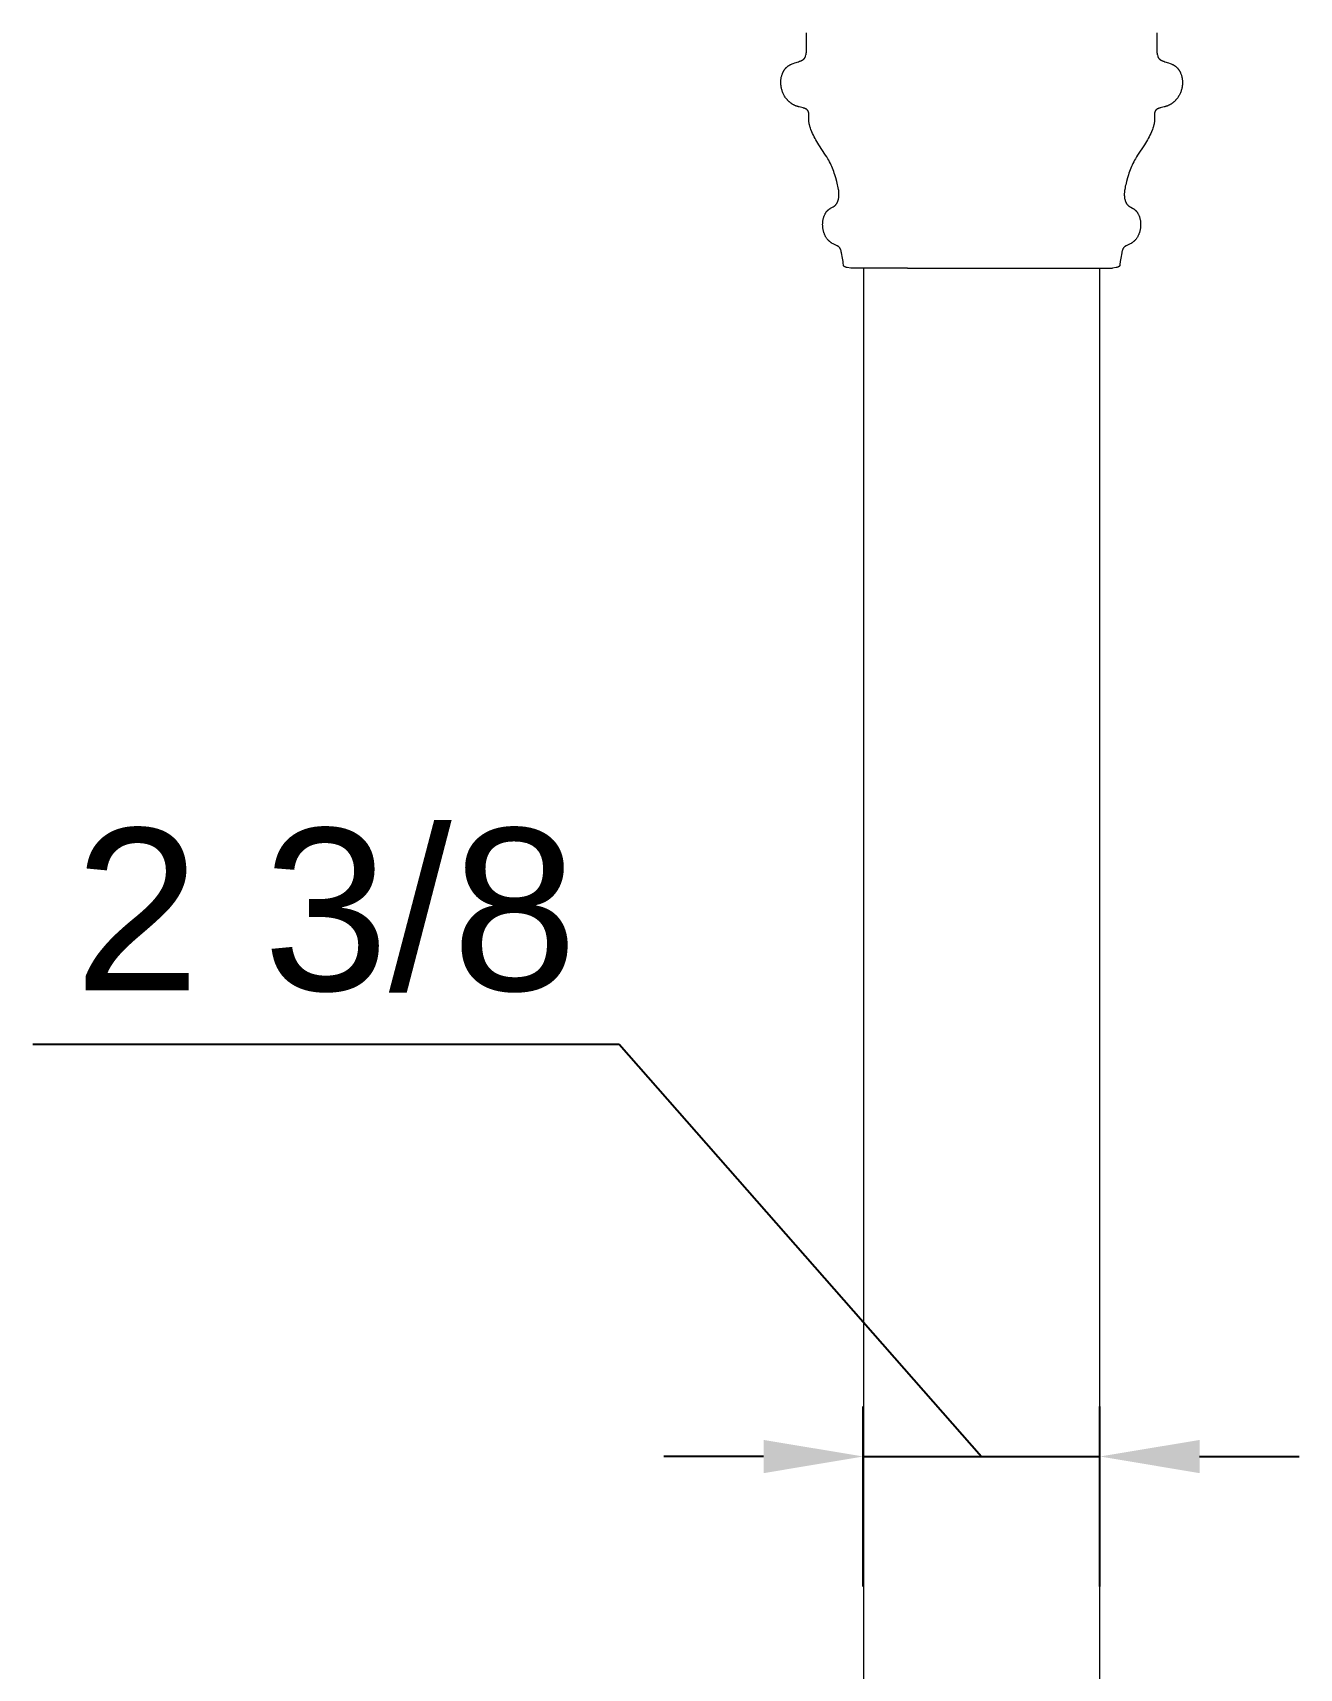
# Model space of a CAD drawing. Header units: inches. Extents: x -13 to 609, y -6 to 131.
# Drawn here: x 72.47 to 85.18, y 87.35 to 103.76 of the extents above; entities that cross this region are included whole.
import ezdxf

# ---------------------------------------------------------------- set-up
doc = ezdxf.new("R2010")
doc.units = ezdxf.units.IN
doc.header["$PDSIZE"] = -1
doc.layers.add('ZANO_R', color=7, linetype='Continuous', lineweight=0)
doc.styles.add('Arial', font='arial.ttf')
doc.styles.get("Standard").update_dxf_attribs({"font": 'ARIALUNI.TTF'})
doc.dimstyles.new('amerykanie', dxfattribs={"dimtxt": 50, "dimasz": 50, "dimexe": 0.5, "dimexo": 0.5, "dimgap": 1, "dimtad": 1, "dimdec": 0, "dimzin": 0, "dimlunit": 5, "dimtxsty": 'Standard', "dimcen": 0.09, "dimclrd": 1, "dimclre": 1, "dimclrt": 1, "dimazin": 0, "dimtfac": 1, "dimtdec": 0, "dimtmove": 0, "dimatfit": 3, "dimfxl": 1, "dimtzin": 0, "dimarcsym": 1})

# ---------------------------------------------------------------- blocks, each defined once
blk = doc.blocks.new('*D437')
at = {"layer": 'Defpoints', "color": 0}
for p in [(83.182, 89.475), (80.808, 87.672), (83.182, 87.672)]:
    blk.add_point(p, dxfattribs=at)
at = {"layer": 'ZANO_R', "color": 1, "lineweight": -2}
for p, q in [((72.474, 93.609), (78.357, 93.609)), ((78.357, 93.609), (81.995, 89.475)), ((80.808, 88.172), (80.808, 89.975)), ((83.182, 88.172), (83.182, 89.975)), ((79.808, 89.475), (78.808, 89.475)), ((80.808, 89.475), (83.182, 89.475)), ((84.182, 89.475), (85.182, 89.475))]:
    blk.add_line(p, q, dxfattribs=at)
at = {"layer": 'ZANO_R', "color": 1}
for points in [[(79.808, 89.308), (79.808, 89.641), (80.808, 89.475)], [(84.182, 89.641), (84.182, 89.308), (83.182, 89.475)]]:
    blk.add_solid(points, dxfattribs=at)
at = {"layer": 'ZANO_R', "color": 1, "insert": (75.416, 94.95), "char_height": 1.625, "attachment_point": 5, "style": 'Arial'}
blk.add_mtext('2 3/8', dxfattribs=at)

msp = doc.modelspace()

# ---------------------------------------------------------------- linework, layer by layer
at = {"layer": 'ZANO_R'}
for p, q in [((80.23786, 103.62481), (80.23655, 103.75513)), ((83.75359, 103.75513), (83.75229, 103.62481)), ((80.22507, 103.51127), (80.22612, 103.51422)), ((80.22612, 103.51422), (80.22791, 103.51987)), ((80.22791, 103.51987), (80.23212, 103.53412)), ((80.23212, 103.53412), (80.23296, 103.5373)), ((80.23296, 103.5373), (80.23372, 103.54042)), ((80.23372, 103.54042), (80.23441, 103.54353)), ((80.23441, 103.54353), (80.23502, 103.54668)), ((80.23502, 103.54668), (80.23557, 103.54991)), ((80.23557, 103.54991), (80.23605, 103.55326)), ((80.23605, 103.55326), (80.23647, 103.5568)), ((80.23647, 103.5568), (80.23683, 103.56055)), ((80.23683, 103.56055), (80.23714, 103.56458)), ((80.23714, 103.56458), (80.23739, 103.56893)), ((80.23739, 103.56893), (80.23775, 103.57876)), ((80.23775, 103.57876), (80.23786, 103.62481)), ((83.75229, 103.62481), (83.7524, 103.57876)), ((83.7524, 103.57876), (83.75275, 103.56893)), ((83.75275, 103.56893), (83.75301, 103.56458)), ((83.75301, 103.56458), (83.75331, 103.56055)), ((83.75331, 103.56055), (83.75367, 103.5568)), ((83.75367, 103.5568), (83.75409, 103.55326)), ((83.75409, 103.55326), (83.75457, 103.54991)), ((83.75457, 103.54991), (83.75512, 103.54668)), ((83.75512, 103.54668), (83.75574, 103.54353)), ((83.75574, 103.54353), (83.75642, 103.54042)), ((83.75642, 103.54042), (83.75719, 103.5373)), ((83.75719, 103.5373), (83.75803, 103.53412)), ((83.75803, 103.53412), (83.76223, 103.51987)), ((83.76223, 103.51987), (83.76402, 103.51422)), ((83.76402, 103.51422), (83.76507, 103.51127)), ((79.99588, 103.34426), (79.99859, 103.35085)), ((79.99859, 103.35085), (80.00003, 103.3541)), ((80.00003, 103.3541), (80.00153, 103.35732)), ((80.00153, 103.35732), (80.00309, 103.36052)), ((80.00309, 103.36052), (80.0047, 103.36368)), ((80.0047, 103.36368), (80.00637, 103.36681)), ((80.00637, 103.36681), (80.0081, 103.36991)), ((80.0081, 103.36991), (80.00989, 103.37297)), ((80.00989, 103.37297), (80.01174, 103.37599)), ((80.01174, 103.37599), (80.01365, 103.37897)), ((80.01365, 103.37897), (80.01561, 103.38192)), ((80.01561, 103.38192), (80.01764, 103.38482)), ((80.01764, 103.38482), (80.01972, 103.38768)), ((80.01972, 103.38768), (80.02187, 103.39049)), ((80.02187, 103.39049), (80.02407, 103.39325)), ((80.02407, 103.39325), (80.02634, 103.39597)), ((80.02634, 103.39597), (80.02867, 103.39864)), ((80.02867, 103.39864), (80.03106, 103.40126)), ((80.03106, 103.40126), (80.0335, 103.40383)), ((80.0335, 103.40383), (80.03601, 103.40634)), ((80.03601, 103.40634), (80.03859, 103.40879)), ((80.03859, 103.40879), (80.04122, 103.41119)), ((80.04122, 103.41119), (80.04392, 103.41353)), ((80.04392, 103.41353), (80.04668, 103.41581)), ((80.04668, 103.41581), (80.0495, 103.41803)), ((80.0495, 103.41803), (80.05238, 103.42018)), ((80.05238, 103.42018), (80.05533, 103.42227)), ((80.05533, 103.42227), (80.05892, 103.42467)), ((80.05892, 103.42467), (80.06259, 103.42698)), ((80.06259, 103.42698), (80.06634, 103.42919)), ((80.06634, 103.42919), (80.07016, 103.43132)), ((80.07016, 103.43132), (80.07406, 103.43338)), ((80.07406, 103.43338), (80.07803, 103.43536)), ((80.07803, 103.43536), (80.08207, 103.43728)), ((80.08207, 103.43728), (80.08618, 103.43913)), ((80.08618, 103.43913), (80.0946, 103.44268)), ((80.0946, 103.44268), (80.10327, 103.44604)), ((80.10327, 103.44604), (80.12132, 103.45242)), ((80.12132, 103.45242), (80.15654, 103.46407)), ((80.15654, 103.46407), (80.16798, 103.46813)), ((80.16798, 103.46813), (80.17412, 103.47046)), ((80.17412, 103.47046), (80.18068, 103.47312)), ((80.18068, 103.47312), (80.18405, 103.47457)), ((80.18405, 103.47457), (80.18744, 103.47611)), ((80.18744, 103.47611), (80.19083, 103.47774)), ((80.19083, 103.47774), (80.1942, 103.47946)), ((80.1942, 103.47946), (80.19751, 103.48127)), ((80.19751, 103.48127), (80.20074, 103.48316)), ((80.20074, 103.48316), (80.20232, 103.48415)), ((80.20232, 103.48415), (80.20386, 103.48515)), ((80.20386, 103.48515), (80.20538, 103.48618)), ((80.20538, 103.48618), (80.20685, 103.48723)), ((80.20685, 103.48723), (80.20829, 103.48831)), ((80.20829, 103.48831), (80.20968, 103.48941)), ((80.20968, 103.48941), (80.21103, 103.49054)), ((80.21103, 103.49054), (80.21232, 103.49168)), ((80.21232, 103.49168), (80.21356, 103.49286)), ((80.21356, 103.49286), (80.21475, 103.49406)), ((80.21475, 103.49406), (80.21532, 103.49466)), ((80.21532, 103.49466), (80.21587, 103.49528)), ((80.21587, 103.49528), (80.21641, 103.4959)), ((80.21641, 103.4959), (80.21694, 103.49652)), ((80.21694, 103.49652), (80.2175, 103.49723)), ((80.2175, 103.49723), (80.21804, 103.49794)), ((80.21804, 103.49794), (80.21856, 103.49865)), ((80.21856, 103.49865), (80.21907, 103.49937)), ((80.21907, 103.49937), (80.21955, 103.5001)), ((80.21955, 103.5001), (80.22002, 103.50083)), ((80.22002, 103.50083), (80.22047, 103.50156)), ((80.22047, 103.50156), (80.22091, 103.5023)), ((80.22091, 103.5023), (80.22174, 103.50379)), ((80.22174, 103.50379), (80.2225, 103.50528)), ((80.2225, 103.50528), (80.22322, 103.50678)), ((80.22322, 103.50678), (80.22388, 103.50828)), ((80.22388, 103.50828), (80.2245, 103.50978)), ((80.2245, 103.50978), (80.22507, 103.51127)), ((83.76507, 103.51127), (83.76565, 103.50978)), ((83.76565, 103.50978), (83.76626, 103.50828)), ((83.76626, 103.50828), (83.76693, 103.50678)), ((83.76693, 103.50678), (83.76764, 103.50528)), ((83.76764, 103.50528), (83.76841, 103.50379)), ((83.76841, 103.50379), (83.76923, 103.5023)), ((83.76923, 103.5023), (83.76967, 103.50156)), ((83.76967, 103.50156), (83.77012, 103.50083)), ((83.77012, 103.50083), (83.77059, 103.5001)), ((83.77059, 103.5001), (83.77108, 103.49937)), ((83.77108, 103.49937), (83.77158, 103.49865)), ((83.77158, 103.49865), (83.7721, 103.49794)), ((83.7721, 103.49794), (83.77264, 103.49723)), ((83.77264, 103.49723), (83.77321, 103.49652)), ((83.77321, 103.49652), (83.77373, 103.4959)), ((83.77373, 103.4959), (83.77427, 103.49528)), ((83.77427, 103.49528), (83.77482, 103.49466)), ((83.77482, 103.49466), (83.77539, 103.49406)), ((83.77539, 103.49406), (83.77658, 103.49286)), ((83.77658, 103.49286), (83.77782, 103.49168)), ((83.77782, 103.49168), (83.77912, 103.49054)), ((83.77912, 103.49054), (83.78046, 103.48941)), ((83.78046, 103.48941), (83.78185, 103.48831)), ((83.78185, 103.48831), (83.78329, 103.48723)), ((83.78329, 103.48723), (83.78477, 103.48618)), ((83.78477, 103.48618), (83.78628, 103.48515)), ((83.78628, 103.48515), (83.78782, 103.48415)), ((83.78782, 103.48415), (83.7894, 103.48316)), ((83.7894, 103.48316), (83.79263, 103.48127)), ((83.79263, 103.48127), (83.79594, 103.47946)), ((83.79594, 103.47946), (83.79931, 103.47774)), ((83.79931, 103.47774), (83.8027, 103.47611)), ((83.8027, 103.47611), (83.8061, 103.47457)), ((83.8061, 103.47457), (83.80947, 103.47312)), ((83.80947, 103.47312), (83.81602, 103.47046)), ((83.81602, 103.47046), (83.82216, 103.46813)), ((83.82216, 103.46813), (83.8336, 103.46407)), ((83.8336, 103.46407), (83.86882, 103.45242)), ((83.86882, 103.45242), (83.88687, 103.44604)), ((83.88687, 103.44604), (83.89554, 103.44268)), ((83.89554, 103.44268), (83.90396, 103.43913)), ((83.90396, 103.43913), (83.90807, 103.43728)), ((83.90807, 103.43728), (83.91211, 103.43536)), ((83.91211, 103.43536), (83.91609, 103.43338)), ((83.91609, 103.43338), (83.91998, 103.43132)), ((83.91998, 103.43132), (83.92381, 103.42919)), ((83.92381, 103.42919), (83.92755, 103.42698)), ((83.92755, 103.42698), (83.93122, 103.42467)), ((83.93122, 103.42467), (83.93481, 103.42227)), ((83.93481, 103.42227), (83.93776, 103.42018)), ((83.93776, 103.42018), (83.94064, 103.41803)), ((83.94064, 103.41803), (83.94346, 103.41581)), ((83.94346, 103.41581), (83.94622, 103.41353)), ((83.94622, 103.41353), (83.94892, 103.41119)), ((83.94892, 103.41119), (83.95155, 103.40879)), ((83.95155, 103.40879), (83.95413, 103.40634)), ((83.95413, 103.40634), (83.95664, 103.40383)), ((83.95664, 103.40383), (83.95909, 103.40126)), ((83.95909, 103.40126), (83.96147, 103.39864)), ((83.96147, 103.39864), (83.9638, 103.39597)), ((83.9638, 103.39597), (83.96607, 103.39325)), ((83.96607, 103.39325), (83.96827, 103.39049)), ((83.96827, 103.39049), (83.97042, 103.38768)), ((83.97042, 103.38768), (83.9725, 103.38482)), ((83.9725, 103.38482), (83.97453, 103.38192)), ((83.97453, 103.38192), (83.9765, 103.37897)), ((83.9765, 103.37897), (83.9784, 103.37599)), ((83.9784, 103.37599), (83.98025, 103.37297)), ((83.98025, 103.37297), (83.98204, 103.36991)), ((83.98204, 103.36991), (83.98377, 103.36681)), ((83.98377, 103.36681), (83.98544, 103.36368)), ((83.98544, 103.36368), (83.98705, 103.36052)), ((83.98705, 103.36052), (83.98861, 103.35732)), ((83.98861, 103.35732), (83.99011, 103.3541)), ((83.99011, 103.3541), (83.99155, 103.35085)), ((83.99155, 103.35085), (83.99426, 103.34426)), ((79.9801, 103.25427), (79.98014, 103.26205)), ((79.98028, 103.24649), (79.9801, 103.25427)), ((79.98014, 103.26205), (79.98041, 103.26984)), ((79.98069, 103.23873), (79.98028, 103.24649)), ((79.98041, 103.26984), (79.98091, 103.27761)), ((79.98132, 103.23099), (79.98069, 103.23873)), ((79.98091, 103.27761), (79.98164, 103.28536)), ((79.98216, 103.22329), (79.98132, 103.23099)), ((79.98164, 103.28536), (79.98261, 103.29307)), ((79.98321, 103.21564), (79.98216, 103.22329)), ((79.98261, 103.29307), (79.98383, 103.30075)), ((79.98448, 103.20804), (79.98321, 103.21564)), ((79.98383, 103.30075), (79.98528, 103.30837)), ((79.98602, 103.20016), (79.98448, 103.20804)), ((79.98528, 103.30837), (79.98698, 103.31593)), ((79.9878, 103.1923), (79.98602, 103.20016)), ((79.98698, 103.31593), (79.98893, 103.32342)), ((79.98982, 103.18449), (79.9878, 103.1923)), ((79.98893, 103.32342), (79.99113, 103.33083)), ((79.99206, 103.17671), (79.98982, 103.18449)), ((79.99113, 103.33083), (79.99339, 103.33759)), ((79.99339, 103.33759), (79.99588, 103.34426)), ((83.99426, 103.34426), (83.99675, 103.33759)), ((83.99675, 103.33759), (83.99901, 103.33083)), ((84.00033, 103.18449), (83.99808, 103.17671)), ((83.99901, 103.33083), (84.00121, 103.32342)), ((84.00234, 103.1923), (84.00033, 103.18449)), ((84.00121, 103.32342), (84.00316, 103.31593)), ((84.00412, 103.20016), (84.00234, 103.1923)), ((84.00316, 103.31593), (84.00486, 103.30837)), ((84.00566, 103.20804), (84.00412, 103.20016)), ((84.00486, 103.30837), (84.00632, 103.30075)), ((84.00693, 103.21564), (84.00566, 103.20804)), ((84.00632, 103.30075), (84.00753, 103.29307)), ((84.00798, 103.22329), (84.00693, 103.21564)), ((84.00753, 103.29307), (84.0085, 103.28536)), ((84.00883, 103.23099), (84.00798, 103.22329)), ((84.0085, 103.28536), (84.00923, 103.27761)), ((84.00945, 103.23873), (84.00883, 103.23099)), ((84.00923, 103.27761), (84.00973, 103.26984)), ((84.00986, 103.24649), (84.00945, 103.23873)), ((84.00973, 103.26984), (84.01, 103.26205)), ((84.01004, 103.25427), (84.00986, 103.24649)), ((84.01, 103.26205), (84.01004, 103.25427)), ((79.99455, 103.16899), (79.99206, 103.17671)), ((79.99727, 103.16134), (79.99455, 103.16899)), ((80.00023, 103.15376), (79.99727, 103.16134)), ((80.00342, 103.14626), (80.00023, 103.15376)), ((80.00685, 103.13885), (80.00342, 103.14626)), ((80.01052, 103.13154), (80.00685, 103.13885)), ((80.01443, 103.12434), (80.01052, 103.13154)), ((80.01858, 103.11726), (80.01443, 103.12434)), ((80.02297, 103.1103), (80.01858, 103.11726)), ((80.0276, 103.10348), (80.02297, 103.1103)), ((80.03247, 103.0968), (80.0276, 103.10348)), ((80.03758, 103.09028), (80.03247, 103.0968)), ((80.04023, 103.08707), (80.03758, 103.09028)), ((80.04293, 103.08391), (80.04023, 103.08707)), ((80.0457, 103.08079), (80.04293, 103.08391)), ((80.04853, 103.07772), (80.0457, 103.08079)), ((80.05142, 103.07469), (80.04853, 103.07772)), ((80.05437, 103.0717), (80.05142, 103.07469)), ((80.05738, 103.06876), (80.05437, 103.0717)), ((80.06045, 103.06588), (80.05738, 103.06876)), ((80.06358, 103.06304), (80.06045, 103.06588)), ((80.06678, 103.06025), (80.06358, 103.06304)), ((80.07003, 103.05751), (80.06678, 103.06025)), ((80.07335, 103.05482), (80.07003, 103.05751)), ((80.07673, 103.05219), (80.07335, 103.05482)), ((80.08017, 103.04961), (80.07673, 103.05219)), ((80.08367, 103.04709), (80.08017, 103.04961)), ((80.08723, 103.04463), (80.08367, 103.04709)), ((80.09085, 103.04222), (80.08723, 103.04463)), ((80.09454, 103.03988), (80.09085, 103.04222)), ((80.09829, 103.03759), (80.09454, 103.03988)), ((80.1021, 103.03537), (80.09829, 103.03759)), ((80.10597, 103.0332), (80.1021, 103.03537)), ((80.1099, 103.0311), (80.10597, 103.0332)), ((80.1139, 103.02907), (80.1099, 103.0311)), ((80.11795, 103.0271), (80.1139, 103.02907)), ((80.12207, 103.0252), (80.11795, 103.0271)), ((80.12625, 103.02337), (80.12207, 103.0252)), ((80.1305, 103.02161), (80.12625, 103.02337)), ((80.1348, 103.01991), (80.1305, 103.02161)), ((80.13917, 103.01829), (80.1348, 103.01991)), ((83.85534, 103.01991), (83.85097, 103.01829)), ((83.85965, 103.02161), (83.85534, 103.01991)), ((83.86389, 103.02337), (83.85965, 103.02161)), ((83.86807, 103.0252), (83.86389, 103.02337)), ((83.87219, 103.0271), (83.86807, 103.0252)), ((83.87625, 103.02907), (83.87219, 103.0271)), ((83.88024, 103.0311), (83.87625, 103.02907)), ((83.88417, 103.0332), (83.88024, 103.0311)), ((83.88805, 103.03537), (83.88417, 103.0332)), ((83.89185, 103.03759), (83.88805, 103.03537)), ((83.8956, 103.03988), (83.89185, 103.03759)), ((83.89929, 103.04222), (83.8956, 103.03988)), ((83.90291, 103.04463), (83.89929, 103.04222)), ((83.90647, 103.04709), (83.90291, 103.04463)), ((83.90997, 103.04961), (83.90647, 103.04709)), ((83.91341, 103.05219), (83.90997, 103.04961)), ((83.91679, 103.05482), (83.91341, 103.05219)), ((83.92011, 103.05751), (83.91679, 103.05482)), ((83.92336, 103.06025), (83.92011, 103.05751)), ((83.92656, 103.06304), (83.92336, 103.06025)), ((83.92969, 103.06588), (83.92656, 103.06304)), ((83.93276, 103.06876), (83.92969, 103.06588)), ((83.93577, 103.0717), (83.93276, 103.06876)), ((83.93872, 103.07469), (83.93577, 103.0717)), ((83.94161, 103.07772), (83.93872, 103.07469)), ((83.94444, 103.08079), (83.94161, 103.07772)), ((83.94721, 103.08391), (83.94444, 103.08079)), ((83.94992, 103.08707), (83.94721, 103.08391)), ((83.95256, 103.09028), (83.94992, 103.08707)), ((83.95767, 103.0968), (83.95256, 103.09028)), ((83.96254, 103.10348), (83.95767, 103.0968)), ((83.96717, 103.1103), (83.96254, 103.10348)), ((83.97156, 103.11726), (83.96717, 103.1103)), ((83.97571, 103.12434), (83.97156, 103.11726)), ((83.97962, 103.13154), (83.97571, 103.12434)), ((83.98329, 103.13885), (83.97962, 103.13154)), ((83.98672, 103.14626), (83.98329, 103.13885)), ((83.98992, 103.15376), (83.98672, 103.14626)), ((83.99287, 103.16134), (83.98992, 103.15376)), ((83.99559, 103.16899), (83.99287, 103.16134)), ((83.99808, 103.17671), (83.99559, 103.16899)), ((80.1436, 103.01674), (80.13917, 103.01829)), ((80.14809, 103.01527), (80.1436, 103.01674)), ((80.15265, 103.01387), (80.14809, 103.01527)), ((80.15793, 103.01236), (80.15265, 103.01387)), ((80.16323, 103.01094), (80.15793, 103.01236)), ((80.20426, 103.001), (80.16323, 103.01094)), ((80.20896, 102.9997), (80.20426, 103.001)), ((80.21369, 102.99828), (80.20896, 102.9997)), ((80.21839, 102.99673), (80.21369, 102.99828)), ((80.22071, 102.9959), (80.21839, 102.99673)), ((80.22298, 102.99503), (80.22071, 102.9959)), ((80.2252, 102.99412), (80.22298, 102.99503)), ((80.22737, 102.99318), (80.2252, 102.99412)), ((80.22946, 102.99219), (80.22737, 102.99318)), ((80.23148, 102.99116), (80.22946, 102.99219)), ((80.23249, 102.99061), (80.23148, 102.99116)), ((80.23349, 102.99004), (80.23249, 102.99061)), ((80.23446, 102.98947), (80.23349, 102.99004)), ((80.23541, 102.98888), (80.23446, 102.98947)), ((80.23633, 102.98829), (80.23541, 102.98888)), ((80.23724, 102.98768), (80.23633, 102.98829)), ((80.23812, 102.98706), (80.23724, 102.98768)), ((80.23899, 102.98643), (80.23812, 102.98706)), ((80.23983, 102.98579), (80.23899, 102.98643)), ((80.24065, 102.98514), (80.23983, 102.98579)), ((80.24145, 102.98448), (80.24065, 102.98514)), ((80.24224, 102.98381), (80.24145, 102.98448)), ((80.243, 102.98313), (80.24224, 102.98381)), ((80.24374, 102.98243), (80.243, 102.98313)), ((80.24447, 102.98173), (80.24374, 102.98243)), ((80.24517, 102.98102), (80.24447, 102.98173)), ((80.24586, 102.9803), (80.24517, 102.98102)), ((80.24652, 102.97958), (80.24586, 102.9803)), ((80.24717, 102.97884), (80.24652, 102.97958)), ((80.24781, 102.97809), (80.24717, 102.97884)), ((80.24842, 102.97733), (80.24781, 102.97809)), ((80.24902, 102.97657), (80.24842, 102.97733)), ((80.2496, 102.9758), (80.24902, 102.97657)), ((80.25016, 102.97502), (80.2496, 102.9758)), ((80.2507, 102.97423), (80.25016, 102.97502)), ((80.25123, 102.97343), (80.2507, 102.97423)), ((80.25174, 102.97262), (80.25123, 102.97343)), ((80.25224, 102.97181), (80.25174, 102.97262)), ((80.25272, 102.97099), (80.25224, 102.97181)), ((80.25319, 102.97016), (80.25272, 102.97099)), ((80.25364, 102.96932), (80.25319, 102.97016)), ((80.25407, 102.96848), (80.25364, 102.96932)), ((80.2549, 102.96677), (80.25407, 102.96848)), ((80.25566, 102.96503), (80.2549, 102.96677)), ((80.25638, 102.96327), (80.25566, 102.96503)), ((80.25704, 102.96148), (80.25638, 102.96327)), ((80.25764, 102.95967), (80.25704, 102.96148)), ((80.2582, 102.95784), (80.25764, 102.95967)), ((80.25871, 102.95598), (80.2582, 102.95784)), ((80.25918, 102.9541), (80.25871, 102.95598)), ((80.2596, 102.95221), (80.25918, 102.9541)), ((80.25998, 102.95029), (80.2596, 102.95221)), ((80.26032, 102.94836), (80.25998, 102.95029)), ((80.26062, 102.94641), (80.26032, 102.94836)), ((80.26089, 102.94445), (80.26062, 102.94641)), ((80.26112, 102.94247), (80.26089, 102.94445)), ((80.26093, 102.87798), (80.26099, 102.88853)), ((80.26104, 102.87271), (80.26093, 102.87798)), ((80.26099, 102.88853), (80.26198, 102.9238)), ((80.26127, 102.86744), (80.26104, 102.87271)), ((80.26149, 102.93848), (80.26112, 102.94247)), ((80.26164, 102.86214), (80.26127, 102.86744)), ((80.26178, 102.93366), (80.26149, 102.93848)), ((80.26217, 102.8568), (80.26164, 102.86214)), ((80.26194, 102.92876), (80.26178, 102.93366)), ((80.26198, 102.9238), (80.26194, 102.92876)), ((80.26295, 102.8509), (80.26217, 102.8568)), ((83.72798, 102.8568), (83.72719, 102.8509)), ((83.7285, 102.86214), (83.72798, 102.8568)), ((83.7282, 102.92876), (83.72816, 102.9238)), ((83.72816, 102.9238), (83.72915, 102.88853)), ((83.72836, 102.93366), (83.7282, 102.92876)), ((83.72865, 102.93848), (83.72836, 102.93366)), ((83.72888, 102.86744), (83.7285, 102.86214)), ((83.72902, 102.94247), (83.72865, 102.93848)), ((83.72911, 102.87271), (83.72888, 102.86744)), ((83.72926, 102.94445), (83.72902, 102.94247)), ((83.72922, 102.87798), (83.72911, 102.87271)), ((83.72915, 102.88853), (83.72922, 102.87798)), ((83.72952, 102.94641), (83.72926, 102.94445)), ((83.72982, 102.94836), (83.72952, 102.94641)), ((83.73016, 102.95029), (83.72982, 102.94836)), ((83.73054, 102.95221), (83.73016, 102.95029)), ((83.73096, 102.9541), (83.73054, 102.95221)), ((83.73143, 102.95598), (83.73096, 102.9541)), ((83.73194, 102.95784), (83.73143, 102.95598)), ((83.7325, 102.95967), (83.73194, 102.95784)), ((83.73311, 102.96148), (83.7325, 102.95967)), ((83.73376, 102.96327), (83.73311, 102.96148)), ((83.73448, 102.96503), (83.73376, 102.96327)), ((83.73525, 102.96677), (83.73448, 102.96503)), ((83.73607, 102.96848), (83.73525, 102.96677)), ((83.73651, 102.96932), (83.73607, 102.96848)), ((83.73696, 102.97016), (83.73651, 102.96932)), ((83.73742, 102.97099), (83.73696, 102.97016)), ((83.7379, 102.97181), (83.73742, 102.97099)), ((83.7384, 102.97262), (83.7379, 102.97181)), ((83.73891, 102.97343), (83.7384, 102.97262)), ((83.73944, 102.97423), (83.73891, 102.97343)), ((83.73998, 102.97502), (83.73944, 102.97423)), ((83.74055, 102.9758), (83.73998, 102.97502)), ((83.74113, 102.97657), (83.74055, 102.9758)), ((83.74172, 102.97733), (83.74113, 102.97657)), ((83.74234, 102.97809), (83.74172, 102.97733)), ((83.74297, 102.97884), (83.74234, 102.97809)), ((83.74362, 102.97958), (83.74297, 102.97884)), ((83.74428, 102.9803), (83.74362, 102.97958)), ((83.74497, 102.98102), (83.74428, 102.9803)), ((83.74568, 102.98173), (83.74497, 102.98102)), ((83.7464, 102.98243), (83.74568, 102.98173)), ((83.74714, 102.98313), (83.7464, 102.98243)), ((83.74791, 102.98381), (83.74714, 102.98313)), ((83.74869, 102.98448), (83.74791, 102.98381)), ((83.74949, 102.98514), (83.74869, 102.98448)), ((83.75031, 102.98579), (83.74949, 102.98514)), ((83.75116, 102.98643), (83.75031, 102.98579)), ((83.75202, 102.98706), (83.75116, 102.98643)), ((83.7529, 102.98768), (83.75202, 102.98706)), ((83.75381, 102.98829), (83.7529, 102.98768)), ((83.75474, 102.98888), (83.75381, 102.98829)), ((83.75568, 102.98947), (83.75474, 102.98888)), ((83.75666, 102.99004), (83.75568, 102.98947)), ((83.75765, 102.99061), (83.75666, 102.99004)), ((83.75866, 102.99116), (83.75765, 102.99061)), ((83.76068, 102.99219), (83.75866, 102.99116)), ((83.76278, 102.99318), (83.76068, 102.99219)), ((83.76494, 102.99412), (83.76278, 102.99318)), ((83.76716, 102.99503), (83.76494, 102.99412)), ((83.76944, 102.9959), (83.76716, 102.99503)), ((83.77175, 102.99673), (83.76944, 102.9959)), ((83.77645, 102.99828), (83.77175, 102.99673)), ((83.78119, 102.9997), (83.77645, 102.99828)), ((83.78589, 103.001), (83.78119, 102.9997)), ((83.82691, 103.01094), (83.78589, 103.001)), ((83.83222, 103.01236), (83.82691, 103.01094)), ((83.83749, 103.01387), (83.83222, 103.01236)), ((83.84205, 103.01527), (83.83749, 103.01387)), ((83.84654, 103.01674), (83.84205, 103.01527)), ((83.85097, 103.01829), (83.84654, 103.01674)), ((80.26393, 102.84496), (80.26295, 102.8509)), ((80.2651, 102.839), (80.26393, 102.84496)), ((80.26645, 102.83301), (80.2651, 102.839)), ((80.26797, 102.82701), (80.26645, 102.83301)), ((80.26963, 102.821), (80.26797, 102.82701)), ((80.27142, 102.815), (80.26963, 102.821)), ((80.27334, 102.80902), (80.27142, 102.815)), ((80.27749, 102.79711), (80.27334, 102.80902)), ((80.28198, 102.78534), (80.27749, 102.79711)), ((80.2915, 102.76251), (80.28198, 102.78534)), ((80.2992, 102.74528), (80.2915, 102.76251)), ((80.30711, 102.72845), (80.2992, 102.74528)), ((80.31528, 102.71195), (80.30711, 102.72845)), ((80.32374, 102.69566), (80.31528, 102.71195)), ((80.33253, 102.67952), (80.32374, 102.69566)), ((83.66641, 102.69566), (83.65761, 102.67952)), ((83.67487, 102.71195), (83.66641, 102.69566)), ((83.68303, 102.72845), (83.67487, 102.71195)), ((83.69094, 102.74528), (83.68303, 102.72845)), ((83.69864, 102.76251), (83.69094, 102.74528)), ((83.70817, 102.78534), (83.69864, 102.76251)), ((83.71265, 102.79711), (83.70817, 102.78534)), ((83.7168, 102.80902), (83.71265, 102.79711)), ((83.71872, 102.815), (83.7168, 102.80902)), ((83.72052, 102.821), (83.71872, 102.815)), ((83.72218, 102.82701), (83.72052, 102.821)), ((83.72369, 102.83301), (83.72218, 102.82701)), ((83.72504, 102.839), (83.72369, 102.83301)), ((83.72621, 102.84496), (83.72504, 102.839)), ((83.72719, 102.8509), (83.72621, 102.84496)), ((80.34172, 102.66342), (80.33253, 102.67952)), ((80.3614, 102.63098), (80.34172, 102.66342)), ((80.42997, 102.52685), (80.3614, 102.63098)), ((83.62874, 102.63098), (83.56017, 102.52685)), ((83.64843, 102.66342), (83.62874, 102.63098)), ((83.65761, 102.67952), (83.64843, 102.66342)), ((80.44106, 102.50912), (80.42997, 102.52685)), ((80.45195, 102.49088), (80.44106, 102.50912)), ((80.46079, 102.47523), (80.45195, 102.49088)), ((80.46917, 102.45955), (80.46079, 102.47523)), ((80.47712, 102.44381), (80.46917, 102.45955)), ((80.48466, 102.42801), (80.47712, 102.44381)), ((80.4918, 102.41215), (80.48466, 102.42801)), ((80.49857, 102.3962), (80.4918, 102.41215)), ((80.50499, 102.38015), (80.49857, 102.3962)), ((80.51107, 102.36401), (80.50499, 102.38015)), ((80.51683, 102.34775), (80.51107, 102.36401)), ((83.47907, 102.36401), (83.47331, 102.34775)), ((83.48515, 102.38015), (83.47907, 102.36401)), ((83.49157, 102.3962), (83.48515, 102.38015)), ((83.49834, 102.41215), (83.49157, 102.3962)), ((83.50548, 102.42801), (83.49834, 102.41215)), ((83.51302, 102.44381), (83.50548, 102.42801)), ((83.52097, 102.45955), (83.51302, 102.44381)), ((83.52935, 102.47523), (83.52097, 102.45955)), ((83.53819, 102.49088), (83.52935, 102.47523)), ((83.54908, 102.50912), (83.53819, 102.49088)), ((83.56017, 102.52685), (83.54908, 102.50912)), ((80.5223, 102.33136), (80.51683, 102.34775)), ((80.53244, 102.29817), (80.5223, 102.33136)), ((80.54164, 102.26436), (80.53244, 102.29817)), ((80.55006, 102.22984), (80.54164, 102.26436)), ((80.55353, 102.21439), (80.55006, 102.22984)), ((80.55676, 102.19854), (80.55353, 102.21439)), ((83.43661, 102.21439), (83.43338, 102.19854)), ((83.44008, 102.22984), (83.43661, 102.21439)), ((83.4485, 102.26436), (83.44008, 102.22984)), ((83.4577, 102.29817), (83.4485, 102.26436)), ((83.46784, 102.33136), (83.4577, 102.29817)), ((83.47331, 102.34775), (83.46784, 102.33136)), ((80.53503, 102.03303), (80.53686, 102.03547)), ((80.53686, 102.03547), (80.53863, 102.03796)), ((80.53863, 102.03796), (80.54033, 102.0405)), ((80.54033, 102.0405), (80.54196, 102.04309)), ((80.54196, 102.04309), (80.54353, 102.04574)), ((80.54353, 102.04574), (80.54503, 102.04842)), ((80.54503, 102.04842), (80.54646, 102.05116)), ((80.54646, 102.05116), (80.54783, 102.05393)), ((80.54783, 102.05393), (80.54914, 102.05674)), ((80.54914, 102.05674), (80.55039, 102.05959)), ((80.55039, 102.05959), (80.55157, 102.06247)), ((80.55157, 102.06247), (80.5527, 102.06539)), ((80.5527, 102.06539), (80.55376, 102.06833)), ((80.55376, 102.06833), (80.55477, 102.0713)), ((80.55477, 102.0713), (80.55572, 102.0743)), ((80.55572, 102.0743), (80.55661, 102.07731)), ((80.55661, 102.07731), (80.55744, 102.08035)), ((80.55959, 102.18235), (80.55676, 102.19854)), ((80.55744, 102.08035), (80.55822, 102.0834)), ((80.55822, 102.0834), (80.55894, 102.08647)), ((80.55894, 102.08647), (80.56023, 102.09265)), ((80.56079, 102.17415), (80.55959, 102.18235)), ((80.56023, 102.09265), (80.5613, 102.09885)), ((80.56182, 102.1659), (80.56079, 102.17415)), ((80.5613, 102.09885), (80.56191, 102.10305)), ((80.56266, 102.15759), (80.56182, 102.1659)), ((80.56191, 102.10305), (80.56243, 102.10725)), ((80.56243, 102.10725), (80.56286, 102.11145)), ((80.56329, 102.14925), (80.56266, 102.15759)), ((80.56286, 102.11145), (80.56321, 102.11566)), ((80.56321, 102.11566), (80.56348, 102.11986)), ((80.56368, 102.14088), (80.56329, 102.14925)), ((80.56348, 102.11986), (80.56366, 102.12407)), ((80.56366, 102.12407), (80.56381, 102.13248)), ((80.56381, 102.13248), (80.56368, 102.14088)), ((83.42646, 102.14088), (83.42633, 102.13248)), ((83.42633, 102.13248), (83.42648, 102.12407)), ((83.42685, 102.14925), (83.42646, 102.14088)), ((83.42648, 102.12407), (83.42667, 102.11986)), ((83.42667, 102.11986), (83.42693, 102.11566)), ((83.42748, 102.15759), (83.42685, 102.14925)), ((83.42693, 102.11566), (83.42728, 102.11145)), ((83.42728, 102.11145), (83.42771, 102.10725)), ((83.42832, 102.1659), (83.42748, 102.15759)), ((83.42771, 102.10725), (83.42823, 102.10305)), ((83.42823, 102.10305), (83.42884, 102.09885)), ((83.42935, 102.17415), (83.42832, 102.1659)), ((83.42884, 102.09885), (83.42992, 102.09265)), ((83.43055, 102.18235), (83.42935, 102.17415)), ((83.42992, 102.09265), (83.4312, 102.08647)), ((83.43338, 102.19854), (83.43055, 102.18235)), ((83.4312, 102.08647), (83.43192, 102.0834)), ((83.43192, 102.0834), (83.4327, 102.08035)), ((83.4327, 102.08035), (83.43354, 102.07731)), ((83.43354, 102.07731), (83.43443, 102.0743)), ((83.43443, 102.0743), (83.43537, 102.0713)), ((83.43537, 102.0713), (83.43638, 102.06833)), ((83.43638, 102.06833), (83.43744, 102.06539)), ((83.43744, 102.06539), (83.43857, 102.06247)), ((83.43857, 102.06247), (83.43975, 102.05959)), ((83.43975, 102.05959), (83.441, 102.05674)), ((83.441, 102.05674), (83.44231, 102.05393)), ((83.44231, 102.05393), (83.44368, 102.05116)), ((83.44368, 102.05116), (83.44512, 102.04842)), ((83.44512, 102.04842), (83.44662, 102.04574)), ((83.44662, 102.04574), (83.44818, 102.04309)), ((83.44818, 102.04309), (83.44981, 102.0405)), ((83.44981, 102.0405), (83.45151, 102.03796)), ((83.45151, 102.03796), (83.45328, 102.03547)), ((83.45328, 102.03547), (83.45511, 102.03303)), ((80.40212, 101.86499), (80.40296, 101.87095)), ((80.40296, 101.87095), (80.40395, 101.87686)), ((80.40395, 101.87686), (80.40507, 101.88271)), ((80.40507, 101.88271), (80.40633, 101.88849)), ((80.40633, 101.88849), (80.40773, 101.89421)), ((80.40773, 101.89421), (80.40926, 101.89985)), ((80.40926, 101.89985), (80.41094, 101.90541)), ((80.41094, 101.90541), (80.41275, 101.91088)), ((80.41275, 101.91088), (80.41469, 101.91626)), ((80.41469, 101.91626), (80.41678, 101.92154)), ((80.41678, 101.92154), (80.419, 101.92672)), ((80.419, 101.92672), (80.42136, 101.93178)), ((80.42136, 101.93178), (80.42385, 101.93673)), ((80.42385, 101.93673), (80.42648, 101.94156)), ((80.42648, 101.94156), (80.42925, 101.94626)), ((80.42925, 101.94626), (80.43215, 101.95083)), ((80.43215, 101.95083), (80.43365, 101.95306)), ((80.43365, 101.95306), (80.43518, 101.95526)), ((80.43518, 101.95526), (80.43675, 101.95742)), ((80.43675, 101.95742), (80.43835, 101.95954)), ((80.43835, 101.95954), (80.43999, 101.96163)), ((80.43999, 101.96163), (80.44166, 101.96368)), ((80.44166, 101.96368), (80.44336, 101.96569)), ((80.44336, 101.96569), (80.4451, 101.96765)), ((80.4451, 101.96765), (80.44687, 101.96958)), ((80.44687, 101.96958), (80.44867, 101.97147)), ((80.44867, 101.97147), (80.45051, 101.97331)), ((80.45051, 101.97331), (80.45238, 101.97512)), ((80.45238, 101.97512), (80.45429, 101.97688)), ((80.45429, 101.97688), (80.45623, 101.97859)), ((80.45623, 101.97859), (80.4582, 101.98026)), ((80.4582, 101.98026), (80.4602, 101.98189)), ((80.4602, 101.98189), (80.46224, 101.98346)), ((80.46224, 101.98346), (80.46431, 101.98499)), ((80.46431, 101.98499), (80.46642, 101.98648)), ((80.46642, 101.98648), (80.46856, 101.98791)), ((80.46856, 101.98791), (80.47142, 101.98973)), ((80.47142, 101.98973), (80.47433, 101.99147)), ((80.47433, 101.99147), (80.47728, 101.99315)), ((80.47728, 101.99315), (80.48026, 101.99477)), ((80.48026, 101.99477), (80.49832, 102.004)), ((80.49832, 102.004), (80.5042, 102.00713)), ((80.5042, 102.00713), (80.50706, 102.00876)), ((80.50706, 102.00876), (80.50987, 102.01044)), ((80.50987, 102.01044), (80.51262, 102.01219)), ((80.51262, 102.01219), (80.51529, 102.01401)), ((80.51529, 102.01401), (80.51655, 102.01491)), ((80.51655, 102.01491), (80.51778, 102.01584)), ((80.51778, 102.01584), (80.52019, 102.01774)), ((80.52019, 102.01774), (80.52253, 102.01972)), ((80.52253, 102.01972), (80.52479, 102.02177)), ((80.52479, 102.02177), (80.52699, 102.02389)), ((80.52699, 102.02389), (80.5291, 102.02608)), ((80.5291, 102.02608), (80.53115, 102.02834)), ((80.53115, 102.02834), (80.53312, 102.03065)), ((80.53312, 102.03065), (80.53503, 102.03303)), ((83.45511, 102.03303), (83.45702, 102.03065)), ((83.45702, 102.03065), (83.45899, 102.02834)), ((83.45899, 102.02834), (83.46104, 102.02608)), ((83.46104, 102.02608), (83.46316, 102.02389)), ((83.46316, 102.02389), (83.46535, 102.02177)), ((83.46535, 102.02177), (83.46761, 102.01972)), ((83.46761, 102.01972), (83.46995, 102.01774)), ((83.46995, 102.01774), (83.47236, 102.01584)), ((83.47236, 102.01584), (83.4736, 102.01491)), ((83.4736, 102.01491), (83.47485, 102.01401)), ((83.47485, 102.01401), (83.47752, 102.01219)), ((83.47752, 102.01219), (83.48027, 102.01044)), ((83.48027, 102.01044), (83.48308, 102.00876)), ((83.48308, 102.00876), (83.48595, 102.00713)), ((83.48595, 102.00713), (83.49182, 102.004)), ((83.49182, 102.004), (83.50988, 101.99477)), ((83.50988, 101.99477), (83.51286, 101.99315)), ((83.51286, 101.99315), (83.51581, 101.99147)), ((83.51581, 101.99147), (83.51872, 101.98973)), ((83.51872, 101.98973), (83.52159, 101.98791)), ((83.52159, 101.98791), (83.52372, 101.98648)), ((83.52372, 101.98648), (83.52583, 101.98499)), ((83.52583, 101.98499), (83.5279, 101.98346)), ((83.5279, 101.98346), (83.52994, 101.98189)), ((83.52994, 101.98189), (83.53194, 101.98026)), ((83.53194, 101.98026), (83.53392, 101.97859)), ((83.53392, 101.97859), (83.53585, 101.97688)), ((83.53585, 101.97688), (83.53776, 101.97512)), ((83.53776, 101.97512), (83.53963, 101.97331)), ((83.53963, 101.97331), (83.54147, 101.97147)), ((83.54147, 101.97147), (83.54327, 101.96958)), ((83.54327, 101.96958), (83.54504, 101.96765)), ((83.54504, 101.96765), (83.54678, 101.96569)), ((83.54678, 101.96569), (83.54848, 101.96368)), ((83.54848, 101.96368), (83.55015, 101.96163)), ((83.55015, 101.96163), (83.55179, 101.95954)), ((83.55179, 101.95954), (83.55339, 101.95742)), ((83.55339, 101.95742), (83.55496, 101.95526)), ((83.55496, 101.95526), (83.55649, 101.95306)), ((83.55649, 101.95306), (83.558, 101.95083)), ((83.558, 101.95083), (83.5609, 101.94626)), ((83.5609, 101.94626), (83.56366, 101.94156)), ((83.56366, 101.94156), (83.56629, 101.93673)), ((83.56629, 101.93673), (83.56878, 101.93178)), ((83.56878, 101.93178), (83.57114, 101.92672)), ((83.57114, 101.92672), (83.57336, 101.92154)), ((83.57336, 101.92154), (83.57545, 101.91626)), ((83.57545, 101.91626), (83.5774, 101.91088)), ((83.5774, 101.91088), (83.57921, 101.90541)), ((83.57921, 101.90541), (83.58088, 101.89985)), ((83.58088, 101.89985), (83.58241, 101.89421)), ((83.58241, 101.89421), (83.58381, 101.88849)), ((83.58381, 101.88849), (83.58507, 101.88271)), ((83.58507, 101.88271), (83.58619, 101.87686)), ((83.58619, 101.87686), (83.58718, 101.87095)), ((83.58718, 101.87095), (83.58802, 101.86499)), ((80.39998, 101.83461), (80.40013, 101.84074)), ((80.39998, 101.82846), (80.39998, 101.83461)), ((80.40011, 101.82229), (80.39998, 101.82846)), ((80.40038, 101.81612), (80.40011, 101.82229)), ((80.40013, 101.84074), (80.40042, 101.84686)), ((80.4008, 101.80995), (80.40038, 101.81612)), ((80.40042, 101.84686), (80.40085, 101.85294)), ((80.40135, 101.80379), (80.4008, 101.80995)), ((80.40085, 101.85294), (80.40141, 101.85898)), ((80.40205, 101.79763), (80.40135, 101.80379)), ((80.40141, 101.85898), (80.40212, 101.86499)), ((80.40288, 101.79149), (80.40205, 101.79763)), ((80.40386, 101.78538), (80.40288, 101.79149)), ((80.40498, 101.77929), (80.40386, 101.78538)), ((80.40624, 101.77324), (80.40498, 101.77929)), ((80.40765, 101.76723), (80.40624, 101.77324)), ((80.4092, 101.76127), (80.40765, 101.76723)), ((80.41089, 101.75535), (80.4092, 101.76127)), ((80.41272, 101.74949), (80.41089, 101.75535)), ((80.4147, 101.7437), (80.41272, 101.74949)), ((80.41682, 101.73798), (80.4147, 101.7437)), ((80.41908, 101.73233), (80.41682, 101.73798)), ((80.42149, 101.72676), (80.41908, 101.73233)), ((80.42404, 101.72127), (80.42149, 101.72676)), ((80.42673, 101.71588), (80.42404, 101.72127)), ((80.42957, 101.71059), (80.42673, 101.71588)), ((80.43256, 101.7054), (80.42957, 101.71059)), ((83.56057, 101.71059), (83.55758, 101.7054)), ((83.56341, 101.71588), (83.56057, 101.71059)), ((83.5661, 101.72127), (83.56341, 101.71588)), ((83.56866, 101.72676), (83.5661, 101.72127)), ((83.57106, 101.73233), (83.56866, 101.72676)), ((83.57333, 101.73798), (83.57106, 101.73233)), ((83.57545, 101.7437), (83.57333, 101.73798)), ((83.57742, 101.74949), (83.57545, 101.7437)), ((83.57926, 101.75535), (83.57742, 101.74949)), ((83.58095, 101.76127), (83.57926, 101.75535)), ((83.58249, 101.76723), (83.58095, 101.76127)), ((83.5839, 101.77324), (83.58249, 101.76723)), ((83.58516, 101.77929), (83.5839, 101.77324)), ((83.58628, 101.78538), (83.58516, 101.77929)), ((83.58726, 101.79149), (83.58628, 101.78538)), ((83.5881, 101.79763), (83.58726, 101.79149)), ((83.58802, 101.86499), (83.58873, 101.85898)), ((83.58879, 101.80379), (83.5881, 101.79763)), ((83.58873, 101.85898), (83.58929, 101.85294)), ((83.58935, 101.80995), (83.58879, 101.80379)), ((83.58929, 101.85294), (83.58972, 101.84686)), ((83.58976, 101.81612), (83.58935, 101.80995)), ((83.58972, 101.84686), (83.59001, 101.84074)), ((83.59003, 101.82229), (83.58976, 101.81612)), ((83.59001, 101.84074), (83.59016, 101.83461)), ((83.59017, 101.82846), (83.59003, 101.82229)), ((83.59016, 101.83461), (83.59017, 101.82846)), ((80.43569, 101.70032), (80.43256, 101.7054)), ((80.43897, 101.69536), (80.43569, 101.70032)), ((80.44239, 101.69051), (80.43897, 101.69536)), ((80.44595, 101.68579), (80.44239, 101.69051)), ((80.44967, 101.68121), (80.44595, 101.68579)), ((80.45353, 101.67676), (80.44967, 101.68121)), ((80.45551, 101.67459), (80.45353, 101.67676)), ((80.45753, 101.67246), (80.45551, 101.67459)), ((80.45959, 101.67037), (80.45753, 101.67246)), ((80.46168, 101.66831), (80.45959, 101.67037)), ((80.46381, 101.66629), (80.46168, 101.66831)), ((80.46598, 101.66431), (80.46381, 101.66629)), ((80.46819, 101.66237), (80.46598, 101.66431)), ((80.47043, 101.66048), (80.46819, 101.66237)), ((80.47271, 101.65862), (80.47043, 101.66048)), ((80.47502, 101.65681), (80.47271, 101.65862)), ((80.47848, 101.65423), (80.47502, 101.65681)), ((80.482, 101.65174), (80.47848, 101.65423)), ((80.48558, 101.64934), (80.482, 101.65174)), ((80.4892, 101.64702), (80.48558, 101.64934)), ((80.49285, 101.64478), (80.4892, 101.64702)), ((80.49651, 101.64263), (80.49285, 101.64478)), ((80.50384, 101.63854), (80.49651, 101.64263)), ((80.51107, 101.63474), (80.50384, 101.63854)), ((80.53861, 101.62119), (80.51107, 101.63474)), ((80.54526, 101.61777), (80.53861, 101.62119)), ((80.54832, 101.61611), (80.54526, 101.61777)), ((80.55122, 101.61447), (80.54832, 101.61611)), ((80.55396, 101.61282), (80.55122, 101.61447)), ((80.55654, 101.61117), (80.55396, 101.61282)), ((80.55778, 101.61034), (80.55654, 101.61117)), ((80.55898, 101.60949), (80.55778, 101.61034)), ((80.56015, 101.60864), (80.55898, 101.60949)), ((80.56129, 101.60778), (80.56015, 101.60864)), ((80.56239, 101.60691), (80.56129, 101.60778)), ((80.56346, 101.60602), (80.56239, 101.60691)), ((80.5645, 101.60511), (80.56346, 101.60602)), ((80.5655, 101.60419), (80.5645, 101.60511)), ((80.56648, 101.60325), (80.5655, 101.60419)), ((80.56743, 101.6023), (80.56648, 101.60325)), ((80.56836, 101.60131), (80.56743, 101.6023)), ((80.56925, 101.60031), (80.56836, 101.60131)), ((80.57013, 101.59928), (80.56925, 101.60031)), ((80.57097, 101.59822), (80.57013, 101.59928)), ((80.57179, 101.59714), (80.57097, 101.59822)), ((80.57259, 101.59602), (80.57179, 101.59714)), ((80.57337, 101.59487), (80.57259, 101.59602)), ((80.57412, 101.59369), (80.57337, 101.59487)), ((80.57486, 101.59248), (80.57412, 101.59369)), ((80.57557, 101.59123), (80.57486, 101.59248)), ((80.57627, 101.58994), (80.57557, 101.59123)), ((80.57695, 101.58861), (80.57627, 101.58994)), ((80.57761, 101.58724), (80.57695, 101.58861)), ((80.57825, 101.58582), (80.57761, 101.58724)), ((80.57888, 101.58437), (80.57825, 101.58582)), ((80.57949, 101.58286), (80.57888, 101.58437)), ((80.58009, 101.58131), (80.57949, 101.58286)), ((80.58068, 101.57971), (80.58009, 101.58131)), ((80.58182, 101.57635), (80.58068, 101.57971)), ((80.58292, 101.57278), (80.58182, 101.57635)), ((80.58399, 101.56898), (80.58292, 101.57278)), ((80.58502, 101.56493), (80.58399, 101.56898)), ((80.58705, 101.55606), (80.58502, 101.56493)), ((80.58905, 101.54606), (80.58705, 101.55606)), ((80.59766, 101.49526), (80.58905, 101.54606)), ((83.4011, 101.54606), (83.39248, 101.49526)), ((83.40309, 101.55606), (83.4011, 101.54606)), ((83.40512, 101.56493), (83.40309, 101.55606)), ((83.40616, 101.56898), (83.40512, 101.56493)), ((83.40722, 101.57278), (83.40616, 101.56898)), ((83.40832, 101.57635), (83.40722, 101.57278)), ((83.40946, 101.57971), (83.40832, 101.57635)), ((83.41005, 101.58131), (83.40946, 101.57971)), ((83.41065, 101.58286), (83.41005, 101.58131)), ((83.41126, 101.58437), (83.41065, 101.58286)), ((83.41189, 101.58582), (83.41126, 101.58437)), ((83.41254, 101.58724), (83.41189, 101.58582)), ((83.4132, 101.58861), (83.41254, 101.58724)), ((83.41387, 101.58994), (83.4132, 101.58861)), ((83.41457, 101.59123), (83.41387, 101.58994)), ((83.41528, 101.59248), (83.41457, 101.59123)), ((83.41602, 101.59369), (83.41528, 101.59248)), ((83.41677, 101.59487), (83.41602, 101.59369)), ((83.41755, 101.59602), (83.41677, 101.59487)), ((83.41835, 101.59714), (83.41755, 101.59602)), ((83.41917, 101.59822), (83.41835, 101.59714)), ((83.42002, 101.59928), (83.41917, 101.59822)), ((83.42089, 101.60031), (83.42002, 101.59928)), ((83.42178, 101.60131), (83.42089, 101.60031)), ((83.42271, 101.6023), (83.42178, 101.60131)), ((83.42366, 101.60325), (83.42271, 101.6023)), ((83.42464, 101.60419), (83.42366, 101.60325)), ((83.42565, 101.60511), (83.42464, 101.60419)), ((83.42669, 101.60602), (83.42565, 101.60511)), ((83.42776, 101.60691), (83.42669, 101.60602)), ((83.42886, 101.60778), (83.42776, 101.60691)), ((83.42999, 101.60864), (83.42886, 101.60778)), ((83.43116, 101.60949), (83.42999, 101.60864)), ((83.43236, 101.61034), (83.43116, 101.60949)), ((83.4336, 101.61117), (83.43236, 101.61034)), ((83.43619, 101.61282), (83.4336, 101.61117)), ((83.43892, 101.61447), (83.43619, 101.61282)), ((83.44182, 101.61611), (83.43892, 101.61447)), ((83.44488, 101.61777), (83.44182, 101.61611)), ((83.45153, 101.62119), (83.44488, 101.61777)), ((83.47907, 101.63474), (83.45153, 101.62119)), ((83.48631, 101.63854), (83.47907, 101.63474)), ((83.49363, 101.64263), (83.48631, 101.63854)), ((83.49729, 101.64478), (83.49363, 101.64263)), ((83.50094, 101.64702), (83.49729, 101.64478)), ((83.50456, 101.64934), (83.50094, 101.64702)), ((83.50814, 101.65174), (83.50456, 101.64934)), ((83.51166, 101.65423), (83.50814, 101.65174)), ((83.51512, 101.65681), (83.51166, 101.65423)), ((83.51744, 101.65862), (83.51512, 101.65681)), ((83.51971, 101.66048), (83.51744, 101.65862)), ((83.52196, 101.66237), (83.51971, 101.66048)), ((83.52416, 101.66431), (83.52196, 101.66237)), ((83.52633, 101.66629), (83.52416, 101.66431)), ((83.52846, 101.66831), (83.52633, 101.66629)), ((83.53055, 101.67037), (83.52846, 101.66831)), ((83.53261, 101.67246), (83.53055, 101.67037)), ((83.53463, 101.67459), (83.53261, 101.67246)), ((83.53662, 101.67676), (83.53463, 101.67459)), ((83.54048, 101.68121), (83.53662, 101.67676)), ((83.54419, 101.68579), (83.54048, 101.68121)), ((83.54775, 101.69051), (83.54419, 101.68579)), ((83.55118, 101.69536), (83.54775, 101.69051)), ((83.55445, 101.70032), (83.55118, 101.69536)), ((83.55758, 101.7054), (83.55445, 101.70032)), ((80.60411, 101.46108), (80.59766, 101.49526)), ((80.60517, 101.4549), (80.60411, 101.46108)), ((80.60614, 101.448), (80.60517, 101.4549)), ((80.60708, 101.43953), (80.60614, 101.448)), ((80.60821, 101.42664), (80.60708, 101.43953)), ((80.60844, 101.42456), (80.60821, 101.42664)), ((80.60858, 101.4235), (80.60844, 101.42456)), ((80.60876, 101.42245), (80.60858, 101.4235)), ((80.60887, 101.42192), (80.60876, 101.42245)), ((80.60898, 101.42139), (80.60887, 101.42192)), ((80.6091, 101.42086), (80.60898, 101.42139)), ((80.60924, 101.42034), (80.6091, 101.42086)), ((80.60939, 101.41981), (80.60924, 101.42034)), ((80.60955, 101.41929), (80.60939, 101.41981)), ((80.60973, 101.41877), (80.60955, 101.41929)), ((80.60992, 101.41825), (80.60973, 101.41877)), ((80.61013, 101.41774), (80.60992, 101.41825)), ((80.61035, 101.41723), (80.61013, 101.41774)), ((80.61059, 101.41672), (80.61035, 101.41723)), ((80.61085, 101.41622), (80.61059, 101.41672)), ((80.61113, 101.41572), (80.61085, 101.41622)), ((80.61128, 101.41548), (80.61113, 101.41572)), ((80.61143, 101.41523), (80.61128, 101.41548)), ((80.61159, 101.41499), (80.61143, 101.41523)), ((80.61175, 101.41475), (80.61159, 101.41499)), ((80.61192, 101.41451), (80.61175, 101.41475)), ((80.61209, 101.41427), (80.61192, 101.41451)), ((80.61227, 101.41403), (80.61209, 101.41427)), ((80.61245, 101.4138), (80.61227, 101.41403)), ((80.61264, 101.41356), (80.61245, 101.4138)), ((80.61283, 101.41333), (80.61264, 101.41356)), ((80.61304, 101.4131), (80.61283, 101.41333)), ((80.61324, 101.41288), (80.61304, 101.4131)), ((80.61346, 101.41265), (80.61324, 101.41288)), ((80.61368, 101.41243), (80.61346, 101.41265)), ((80.614, 101.41211), (80.61368, 101.41243)), ((80.61435, 101.41179), (80.614, 101.41211)), ((80.6147, 101.41148), (80.61435, 101.41179)), ((80.61507, 101.41118), (80.6147, 101.41148)), ((80.61545, 101.41088), (80.61507, 101.41118)), ((80.61585, 101.41058), (80.61545, 101.41088)), ((80.61626, 101.41029), (80.61585, 101.41058)), ((80.61667, 101.41001), (80.61626, 101.41029)), ((80.6171, 101.40972), (80.61667, 101.41001)), ((80.61754, 101.40944), (80.6171, 101.40972)), ((80.61845, 101.4089), (80.61754, 101.40944)), ((80.6194, 101.40837), (80.61845, 101.4089)), ((80.62039, 101.40786), (80.6194, 101.40837)), ((80.6214, 101.40737), (80.62039, 101.40786)), ((80.62244, 101.4069), (80.6214, 101.40737)), ((80.62351, 101.40643), (80.62244, 101.4069)), ((80.6246, 101.40599), (80.62351, 101.40643)), ((80.62683, 101.40515), (80.6246, 101.40599)), ((80.62911, 101.40437), (80.62683, 101.40515)), ((80.63141, 101.40364), (80.62911, 101.40437)), ((80.6337, 101.40297), (80.63141, 101.40364)), ((80.63817, 101.4018), (80.6337, 101.40297)), ((80.64588, 101.40005), (80.63817, 101.4018)), ((80.683, 101.39293), (80.64588, 101.40005)), ((81.25263, 101.39293), (80.68302, 101.39293)), ((80.80806, 101.39293), (80.80806, 73.95198)), ((81.25263, 101.39293), (83.30707, 101.39293)), ((83.18208, 73.95198), (83.18208, 101.39293)), ((83.34426, 101.40005), (83.30714, 101.39293)), ((83.35197, 101.4018), (83.34426, 101.40005)), ((83.35644, 101.40297), (83.35197, 101.4018)), ((83.35873, 101.40364), (83.35644, 101.40297)), ((83.36103, 101.40437), (83.35873, 101.40364)), ((83.36331, 101.40515), (83.36103, 101.40437)), ((83.36554, 101.40599), (83.36331, 101.40515)), ((83.36663, 101.40643), (83.36554, 101.40599)), ((83.3677, 101.4069), (83.36663, 101.40643)), ((83.36874, 101.40737), (83.3677, 101.4069)), ((83.36976, 101.40786), (83.36874, 101.40737)), ((83.37074, 101.40837), (83.36976, 101.40786)), ((83.37169, 101.4089), (83.37074, 101.40837)), ((83.3726, 101.40944), (83.37169, 101.4089)), ((83.37304, 101.40972), (83.3726, 101.40944)), ((83.37347, 101.41001), (83.37304, 101.40972)), ((83.37389, 101.41029), (83.37347, 101.41001)), ((83.37429, 101.41058), (83.37389, 101.41029)), ((83.37469, 101.41088), (83.37429, 101.41058)), ((83.37507, 101.41118), (83.37469, 101.41088)), ((83.37544, 101.41148), (83.37507, 101.41118)), ((83.3758, 101.41179), (83.37544, 101.41148)), ((83.37614, 101.41211), (83.3758, 101.41179)), ((83.37647, 101.41243), (83.37614, 101.41211)), ((83.37669, 101.41265), (83.37647, 101.41243)), ((83.3769, 101.41288), (83.37669, 101.41265)), ((83.37711, 101.4131), (83.3769, 101.41288)), ((83.37731, 101.41333), (83.37711, 101.4131)), ((83.3775, 101.41356), (83.37731, 101.41333)), ((83.37769, 101.4138), (83.3775, 101.41356)), ((83.37788, 101.41403), (83.37769, 101.4138)), ((83.37805, 101.41427), (83.37788, 101.41403)), ((83.37823, 101.41451), (83.37805, 101.41427)), ((83.37839, 101.41475), (83.37823, 101.41451)), ((83.37856, 101.41499), (83.37839, 101.41475)), ((83.37871, 101.41523), (83.37856, 101.41499)), ((83.37886, 101.41548), (83.37871, 101.41523)), ((83.37901, 101.41572), (83.37886, 101.41548)), ((83.37929, 101.41622), (83.37901, 101.41572)), ((83.37955, 101.41672), (83.37929, 101.41622)), ((83.37979, 101.41723), (83.37955, 101.41672)), ((83.38001, 101.41774), (83.37979, 101.41723)), ((83.38022, 101.41825), (83.38001, 101.41774)), ((83.38041, 101.41877), (83.38022, 101.41825)), ((83.38059, 101.41929), (83.38041, 101.41877)), ((83.38075, 101.41981), (83.38059, 101.41929)), ((83.3809, 101.42034), (83.38075, 101.41981)), ((83.38104, 101.42086), (83.3809, 101.42034)), ((83.38116, 101.42139), (83.38104, 101.42086)), ((83.38128, 101.42192), (83.38116, 101.42139)), ((83.38138, 101.42245), (83.38128, 101.42192)), ((83.38156, 101.4235), (83.38138, 101.42245)), ((83.3817, 101.42456), (83.38156, 101.4235)), ((83.38193, 101.42664), (83.3817, 101.42456)), ((83.38306, 101.43953), (83.38193, 101.42664)), ((83.384, 101.448), (83.38306, 101.43953)), ((83.38497, 101.4549), (83.384, 101.448)), ((83.38604, 101.46108), (83.38497, 101.4549)), ((83.39248, 101.49526), (83.38604, 101.46108))]:
    msp.add_line(p, q, dxfattribs=at)

# ---------------------------------------------------------------- dimensions: what is measured, and where the dimension line sits
dim = msp.add_linear_dim(base=(83.18208, 89.47454), p1=(80.80806, 87.67245), p2=(83.18208, 87.67245), dimstyle='amerykanie', override={"dimtxt": 1.625, "dimasz": 1, "dimgap": 0.5, "dimdec": 4, "dimtxsty": 'Arial', "dimaunit": 1, "dimadec": 1, "dimtdec": 4, "dimtmove": 1, "dimfrac": 2}, dxfattribs=at)
dim.commit()
dim.dimension.update_dxf_attribs({"geometry": '*D437', "text_midpoint": (77.85702, 93.60898), "dimtype": 160})

doc.saveas('drawing.dxf')
